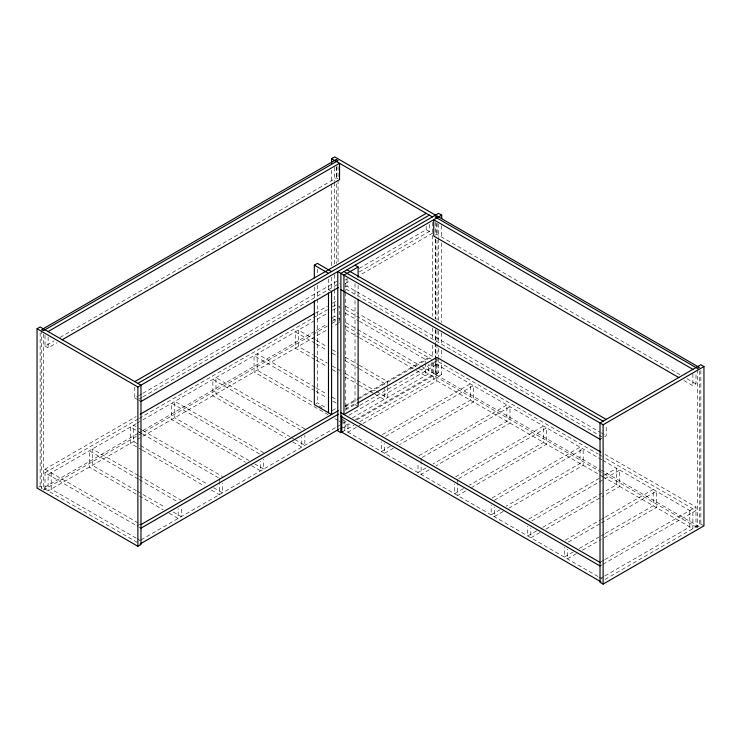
<?xml version="1.0" encoding="UTF-8"?>
<svg xmlns="http://www.w3.org/2000/svg" width="741" height="741" viewBox="0 0 741 741"><rect width="100%" height="100%" fill="white"/><g stroke="black" fill="none" stroke-linecap="round" stroke-linejoin="round"><path stroke-width="0.56" stroke-dasharray="3.71 2.78" d="M45.006 335.219L45.006 346.112L54.028 340.916M60.03 337.442L336.451 177.859L337.998 178.748M45.006 346.112L48.109 347.9L57.122 342.703M134.788 387.052L134.788 397.945L137.789 396.213M138.789 395.629L141.8 393.897M142.8 393.323L338.091 280.57M359.126 268.427L426.223 229.691L432.411 233.258L360.302 274.892M138.882 399.158L141.883 397.417M142.893 396.843L339.804 283.155M345.195 280.042L347.196 278.885M359.209 271.947L429.317 231.47L429.317 223.847M345.287 283.562L350.289 280.672M345.51 287.008L347.057 286.109L600.21 432.272M435.291 235.175L436.838 234.286L679.979 374.659M45.006 489.097L45.006 469.183L136.149 416.562M315.416 313.063L327.429 306.126M332.44 303.236L336.451 300.92M138.15 418.989L45.006 472.758L137.974 526.434M139.151 418.406L327.429 309.701M332.44 306.811L336.451 304.495M136.242 423.667L48.109 474.546L48.109 490.885L136.242 440.006M137.242 423.083L326.522 313.804M332.533 310.331L339.545 306.283L339.545 322.631L332.533 326.679M38.597 487.189L40.144 486.291L136.992 542.208L140.003 540.476M332.357 317.583L334.682 316.24L339.674 319.13M137.854 433.457L41.653 488.995L41.653 330.829M138.854 432.874L141.864 431.142M142.865 430.567L315.231 331.051M316.231 330.467L327.253 324.104M332.264 321.214L336.275 318.899M327.429 326.04L43.423 490.023L43.423 333.005M332.024 323.391L338.035 319.917M137.242 439.422L326.522 330.143M315.879 403.697L317.435 402.798L326.864 408.245M332.264 410.579L337.924 407.309M136.992 525.869L140.003 524.128M345.306 405.596L356.328 399.242M357.329 398.658L428.437 357.607L428.437 359.783M345.287 406.633L358.301 399.121M359.302 398.538L432.411 356.328L359.441 314.203M345.399 409.125L356.421 402.761M345.287 410.208L356.866 403.521M359.83 405.383L436.838 360.923L597.931 453.937M348.946 415.247L436.838 364.498M141.003 539.893L336.294 427.14M337.294 426.566L346.306 421.36M352.318 417.896L428.437 373.946L428.437 364.146M339.387 428.928L349.409 423.148M355.411 419.684L431.531 375.733L431.531 362.664M342.768 428.002L349.752 423.972M356.745 419.934L438.607 372.667L441.701 374.455L441.701 361.756M435.245 357.875L435.245 376.345L437.014 375.326L600.219 469.553M341.758 432.16L353.846 425.177M359.83 421.722L441.701 374.455M361.932 424.093L347.946 432.16L347.946 422.361M362.923 423.509L436.838 380.846L436.838 357.347M382.43 434.578L470.322 383.829L470.322 400.177L396.407 442.84M385.524 436.366L473.416 385.616L473.416 401.965L399.51 444.628M390.414 446.304L381.43 451.491L381.43 441.692M393.517 448.092L384.523 453.279L384.523 443.479M419.008 455.696L506.9 404.947L506.9 421.296L432.994 463.968M422.101 457.484L509.993 406.735L509.993 423.083L436.088 465.756M426.001 467.997L418.007 472.61L418.007 462.81M429.095 469.785L421.101 474.397L421.101 462.421M455.585 476.815L543.477 426.075L543.477 442.414L469.572 485.086M458.679 478.603L546.571 427.853L546.571 444.202L471.665 487.448M463.579 488.541L454.585 493.728L454.585 483.929M465.672 490.903L457.688 495.516L457.688 483.54M492.163 497.933L580.055 447.194L580.055 463.533L506.149 506.205M494.266 500.295L583.158 448.981L583.158 465.32L508.243 508.567M600.025 439.311L602.35 437.968M604.665 436.625L606.212 435.736L606.212 424.843M683.887 380.494L692.891 385.69L695.994 383.903L695.994 373.01M500.156 509.66L491.172 514.847L491.172 505.047M503.25 511.447L494.266 516.634L494.266 506.835M528.75 519.052L603.656 475.805M604.656 475.231L616.642 468.312L616.642 484.651L604.656 491.57M531.843 520.84L603.758 479.325M604.749 478.742L619.735 470.1L619.735 486.439L604.749 495.09M536.734 530.778L527.749 535.975L527.749 526.166M542.727 527.323L603.656 492.144M539.837 532.566L530.843 537.762L530.843 527.953M545.83 529.111L603.758 495.664M565.327 540.17L600.284 519.987M601.284 519.413L604.276 517.681M605.277 517.107L653.219 489.43L653.219 505.77L605.277 533.446M568.421 541.958L600.386 523.507M601.386 522.933L656.313 491.218L656.313 507.557L601.386 539.272M573.321 551.897L564.327 557.093L564.327 547.284M579.314 548.442L600.284 536.327M601.284 535.752L604.276 534.02M576.415 553.684L567.421 558.881L567.421 549.072M582.407 550.23L600.386 539.846M600.905 561.863L604.026 560.066M604.906 559.557L695.994 506.974L695.994 526.888M600.025 565.957L602.025 564.799M603.026 564.225L695.994 510.549L602.933 456.827M600.905 578.212L603.906 576.479M604.906 575.905L689.797 526.888L689.797 510.549M604.999 579.416L700.856 524.082L703.95 525.869M435.245 376.345L697.577 527.805L699.347 526.786L605.23 472.443M686.981 378.707L695.994 383.903M601.21 432.846L604.211 434.578M345.964 289.055L598.117 434.634M599.117 435.208L602.118 436.94M328.485 289.685L330.81 291.028M604.934 454.4L695.994 506.974M345.445 306.116L358.44 313.619M598.932 454.511L601.933 456.243M345.445 309.692L431.531 359.394M601.84 459.763L433.744 362.71L433.744 379.059L601.84 476.102M602.841 460.346L692.891 512.337L692.891 528.676L602.841 476.685M345.436 313.267L358.422 320.76M359.422 321.335L425.334 359.394L425.334 362.664M345.658 322.585L356.643 328.921M357.644 329.504L419.536 365.239M420.536 365.813L435.513 374.455L435.513 344.445M601.229 470.137L604.23 471.869M332.579 318.611L339.573 322.641M345.538 326.086L432.411 376.243L432.411 362.395M345.436 329.606L358.422 337.099M359.422 337.674L415.349 369.972M416.349 370.546L425.334 375.733L425.334 363.748M315.333 339.869L298.354 330.069L298.354 346.408L313.332 355.059M316.333 340.443L327.318 346.788M332.311 349.678L338.304 353.133M345.297 357.171L358.274 364.665M359.274 365.239L387.247 381.393L387.247 384.653M315.231 343.389L295.251 331.857L295.251 348.196L315.231 359.728M316.231 343.963L327.216 350.308M332.209 353.188L338.202 356.653M345.195 360.691L358.181 368.184M359.181 368.759L384.144 383.18L384.144 386.441M314.332 355.634L327.318 363.136M332.311 366.017L336.303 368.323M337.303 368.898L340.304 370.63M345.297 373.51L356.282 379.855M357.282 380.429L375.261 390.813M376.252 391.387L387.247 397.732L387.247 385.746M316.231 360.302L327.216 366.647M332.209 369.537L338.202 372.992M345.195 377.03L358.181 384.523M359.181 385.098L374.159 393.749M375.159 394.323L384.144 399.519L384.144 387.534M358.116 406.374L355.022 404.586L355.022 297.437M315.092 387.293L257.164 353.846L257.164 370.194L313.091 402.483M316.083 387.867L327.077 394.212M332.07 397.102L338.063 400.557M314.99 390.813L254.061 355.634L254.061 371.982L327.976 414.645M315.99 391.387L326.976 397.732M332.968 401.196L337.961 404.077M319.084 405.938L322.076 407.67M341.055 418.628L346.047 421.509M334.969 418.684L337.961 420.416M338.961 420.99L341.953 422.722M597.996 576.526L344.852 430.373L344.852 420.573M598.997 577.109L601.998 578.841M304.857 428.956L215.964 377.632L215.964 393.971L289.879 436.644M300.763 430.16L212.871 379.42L212.871 395.759L285.785 437.857M290.88 437.218L293.871 438.95M294.872 439.524L304.857 445.295L304.857 435.486M292.778 441.895L301.763 447.082L301.763 437.273M263.666 452.732L174.774 401.409L174.774 417.757L248.689 460.43M259.572 453.946L171.68 403.197L171.68 419.545L245.586 462.217M254.682 463.885L263.666 469.072L263.666 459.272M134.788 397.945L137.882 399.732M138.65 400.177L140.975 401.52M251.579 465.672L260.573 470.859L260.573 461.059M141.577 429.808L133.584 425.195L133.584 441.534L139.577 444.998M142.578 430.382L222.476 476.519M141.475 433.328L130.49 426.983L130.49 443.322L141.475 449.667M142.476 433.902L218.382 477.723M140.577 445.573L207.499 484.206M213.482 487.671L222.476 492.858L222.476 483.049M142.476 450.241L204.396 485.994M211.389 490.033L219.382 494.645L219.382 482.66M138.335 475.5L92.393 448.981L92.393 465.32L136.335 490.69M139.336 476.083L181.286 500.295M138.234 479.019L89.3 450.769L89.3 467.108L138.234 495.358M139.234 479.594L177.192 501.509M137.335 491.264L165.308 507.409M173.292 512.022L181.286 516.634L181.286 506.835M139.234 495.933L163.205 509.78M169.198 513.235L178.192 518.422L178.192 508.622M45.006 469.183L138.095 522.924M138.975 527.008L140.975 528.166M136.094 538.114L51.203 489.097L51.203 472.758M137.094 538.688L140.095 540.421M700.856 370.528L700.856 524.082M699.347 370.926L699.347 525.628M697.577 369.639L697.577 527.805M692.891 373.705L692.891 385.69M457.688 479.177L457.688 482.447M441.701 225.523L441.701 238.222M441.701 242.844L441.701 322.502M441.701 332.894L441.701 345.593M441.701 350.215L441.701 357.143M438.607 223.736L438.607 237.592M438.607 238.75L438.607 320.714M438.607 331.107L438.607 343.805M438.607 348.427L438.607 356.504M438.607 357.662L438.607 372.667M437.014 222.93L437.014 235.629M437.014 240.251L437.014 319.908M437.014 330.301L437.014 343M437.014 344.157L437.014 375.326M436.838 223.393L436.838 234.286M435.513 222.059L435.513 234.758M435.513 239.38L435.513 319.038M435.513 329.43L435.513 343.287M435.245 238.963L435.245 318.621M435.245 330.171L435.245 356.717M432.411 222.365L432.411 316.212M432.411 327.754L432.411 340.452M432.411 345.074L432.411 357.773M426.223 226.422L426.223 229.691M421.101 458.058L421.101 461.328M358.116 285.396L358.116 298.077M355.022 283.608L355.022 296.289M347.057 278.486L347.057 286.109M346.047 405.17L346.047 411.709M345.732 283.303L345.732 291.361M345.732 292.51L345.732 406.374M342.953 420.027L342.953 423.296M338.035 166.364L338.035 179.072M338.035 180.22L338.035 262.194M336.451 166.966L336.451 177.859M336.275 166.503L336.275 179.202M336.275 183.824L336.275 263.481M334.682 167.309L334.682 181.165M334.682 182.323L334.682 264.287M334.682 274.679L334.682 288.536M334.682 289.694L334.682 316.24M331.579 170.254L331.579 182.953M331.579 184.101L331.579 267.232M331.579 277.319L331.579 290.324M328.485 279.107L328.485 291.991M317.435 269.15L317.435 273.762M317.435 285.285L317.435 297.956M317.435 299.105L317.435 402.798M314.332 287.063L314.332 299.744M219.382 478.306L219.382 481.576M48.109 337.007L48.109 347.9M40.144 332.737L40.144 486.291"/><path stroke-width="1.11" d="M37.05 328.754L40.144 326.966L140.975 385.181L140.975 544.505L137.882 546.293L37.05 488.078L37.05 328.754L137.882 386.969L438.607 213.343L441.701 215.131L441.701 218.595M331.579 163.326L331.579 158.704L334.682 156.916L435.513 215.131M48.109 331.56L339.545 163.298L339.545 179.646L62.124 339.804M314.332 277.847L314.332 265.176L317.435 263.388L331.579 271.558M134.788 381.606L426.223 213.343M137.882 383.393L429.317 215.131M441.701 215.131L340.869 273.346L340.869 432.67L342.87 431.521M358.116 277.338L358.116 266.964L343.963 275.133L343.963 414.543L358.116 406.374L358.116 299.225M140.975 401.52L338.276 287.61M140.151 414.256L314.416 313.647M140.975 524.591L338.276 410.681M140.975 528.166L338.276 414.256M357.866 402.947L436.838 357.347L600.932 452.093M140.095 543.996L338.387 429.511M340.869 432.67L337.776 430.882L337.776 271.558L603.118 424.76L703.95 366.545L703.95 525.869L603.118 584.084L600.025 582.296L600.025 422.972L700.856 364.757L703.95 366.545M331.579 158.704L432.411 216.918M692.891 369.351L433.744 219.725L433.744 236.073L678.886 377.604M355.022 265.176L358.116 266.964M347.057 269.77L606.212 419.397M343.963 271.558L603.118 421.184M314.332 265.176L328.485 273.346M340.869 289.685L600.025 439.311M340.869 412.756L600.025 562.382M340.869 416.331L600.025 565.957M600.905 581.787L341.758 432.16L341.758 415.821M603.118 424.76L603.118 584.084M331.579 291.472L331.579 414.543L314.332 404.586L314.332 300.892M328.485 292.936L328.485 412.756M137.882 386.969L137.882 546.293M336.275 159.574L41.653 329.671L43.423 330.69L338.035 160.593L336.275 159.574M437.014 216.001L435.245 217.02L697.577 368.481L699.347 367.462L437.014 216.001"/></g></svg>
